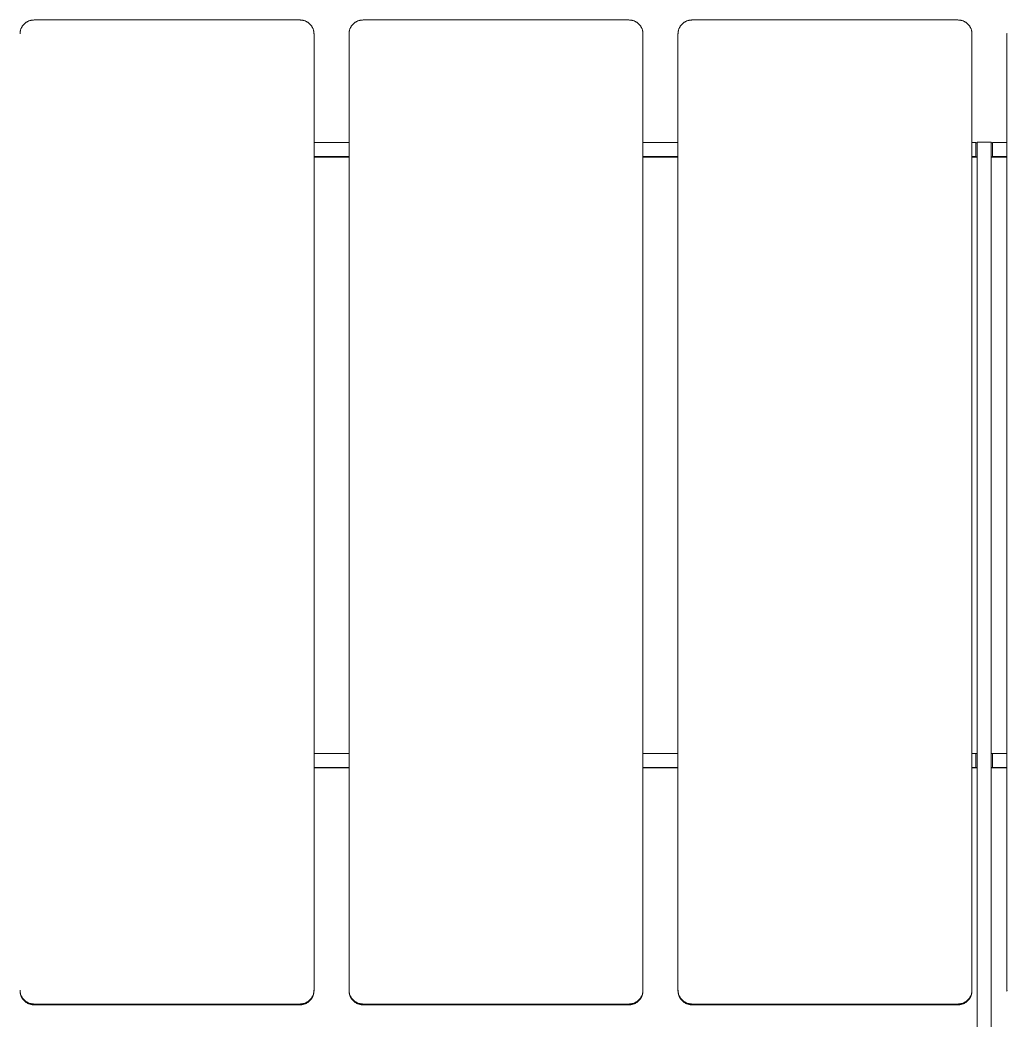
# Model space of a CAD drawing. Header units: inches. Extents: x -6 to 165, y -5 to 126.
# Drawn here: x 17.04 to 28.15, y 115.14 to 126.4 of the extents above; entities that cross this region are included whole.
import ezdxf

# ---------------------------------------------------------------- set-up
doc = ezdxf.new("R2010")
doc.units = ezdxf.units.IN
doc.layers.add('ZANO_R', color=7, linetype='Continuous', lineweight=0)

msp = doc.modelspace()

# ---------------------------------------------------------------- linework, layer by layer
at = {"layer": 'ZANO_R'}
for p, q in [((17.05072, 126.29382), (17.0526, 126.29886)), ((17.0526, 126.29886), (17.05466, 126.30382)), ((17.05466, 126.30382), (17.05689, 126.30872)), ((17.05689, 126.30872), (17.05928, 126.31354)), ((17.05928, 126.31354), (17.06184, 126.31827)), ((17.06184, 126.31827), (17.06455, 126.32292)), ((17.06455, 126.32292), (17.06743, 126.32746)), ((17.06743, 126.32746), (17.07045, 126.33191)), ((17.07045, 126.33191), (17.07363, 126.33625)), ((17.07363, 126.33625), (17.07695, 126.34048)), ((17.07695, 126.34048), (17.08042, 126.34459)), ((17.08042, 126.34459), (17.08402, 126.34859)), ((17.08402, 126.34859), (17.08776, 126.35246)), ((17.08776, 126.35246), (17.09163, 126.35619)), ((17.09163, 126.35619), (17.09562, 126.3598)), ((17.09562, 126.3598), (17.09974, 126.36326)), ((17.09974, 126.36326), (17.10397, 126.36659)), ((17.10397, 126.36659), (17.10831, 126.36976)), ((17.10831, 126.36976), (17.11275, 126.37279)), ((17.11275, 126.37279), (17.1173, 126.37566)), ((17.1173, 126.37566), (17.12194, 126.37838)), ((17.12194, 126.37838), (17.12668, 126.38093)), ((17.12668, 126.38093), (17.1315, 126.38333)), ((17.1315, 126.38333), (17.13639, 126.38555)), ((17.13639, 126.38555), (17.14136, 126.38761)), ((17.14136, 126.38761), (17.1464, 126.3895)), ((17.1464, 126.3895), (17.1515, 126.39122)), ((17.1515, 126.39122), (17.15665, 126.39275)), ((17.15665, 126.39275), (17.16186, 126.39412)), ((17.16186, 126.39412), (17.1671, 126.3953)), ((17.1671, 126.3953), (17.17239, 126.39631)), ((17.17239, 126.39631), (17.1777, 126.39713)), ((17.1777, 126.39713), (17.18304, 126.39777)), ((17.18304, 126.39777), (17.1884, 126.39823)), ((17.1884, 126.39823), (17.19378, 126.3985)), ((17.19378, 126.3985), (17.19915, 126.3986)), ((17.19915, 126.3986), (20.19228, 126.3986)), ((20.19228, 126.3986), (20.19766, 126.3985)), ((20.19766, 126.3985), (20.20303, 126.39823)), ((20.20303, 126.39823), (20.20839, 126.39777)), ((20.20839, 126.39777), (20.21373, 126.39713)), ((20.21373, 126.39713), (20.21905, 126.39631)), ((20.21905, 126.39631), (20.22433, 126.3953)), ((20.22433, 126.3953), (20.22958, 126.39412)), ((20.22958, 126.39412), (20.23478, 126.39275)), ((20.23478, 126.39275), (20.23994, 126.39122)), ((20.23994, 126.39122), (20.24504, 126.3895)), ((20.24504, 126.3895), (20.25007, 126.38761)), ((20.25007, 126.38761), (20.25504, 126.38555)), ((20.25504, 126.38555), (20.25994, 126.38333)), ((20.25994, 126.38333), (20.26476, 126.38093)), ((20.26476, 126.38093), (20.26949, 126.37838)), ((20.26949, 126.37838), (20.27413, 126.37566)), ((20.27413, 126.37566), (20.27868, 126.37279)), ((20.27868, 126.37279), (20.28313, 126.36976)), ((20.28313, 126.36976), (20.28747, 126.36659)), ((20.28747, 126.36659), (20.2917, 126.36326)), ((20.2917, 126.36326), (20.29581, 126.3598)), ((20.29581, 126.3598), (20.29981, 126.35619)), ((20.29981, 126.35619), (20.30367, 126.35246)), ((20.30367, 126.35246), (20.30741, 126.34859)), ((20.30741, 126.34859), (20.31102, 126.34459)), ((20.31102, 126.34459), (20.31448, 126.34048)), ((20.31448, 126.34048), (20.31781, 126.33625)), ((20.31781, 126.33625), (20.32098, 126.33191)), ((20.32098, 126.33191), (20.32401, 126.32746)), ((20.32401, 126.32746), (20.32688, 126.32292)), ((20.32688, 126.32292), (20.3296, 126.31827)), ((20.3296, 126.31827), (20.33215, 126.31354)), ((20.33215, 126.31354), (20.33455, 126.30872)), ((20.33455, 126.30872), (20.33677, 126.30382)), ((20.33677, 126.30382), (20.33883, 126.29886)), ((20.33883, 126.29886), (20.34072, 126.29382)), ((20.75274, 126.29382), (20.75463, 126.29886)), ((20.75463, 126.29886), (20.75669, 126.30382)), ((20.75669, 126.30382), (20.75892, 126.30872)), ((20.75892, 126.30872), (20.76131, 126.31354)), ((20.76131, 126.31354), (20.76387, 126.31827)), ((20.76387, 126.31827), (20.76658, 126.32292)), ((20.76658, 126.32292), (20.76945, 126.32746)), ((20.76945, 126.32746), (20.77248, 126.33191)), ((20.77248, 126.33191), (20.77566, 126.33625)), ((20.77566, 126.33625), (20.77898, 126.34048)), ((20.77898, 126.34048), (20.78245, 126.34459)), ((20.78245, 126.34459), (20.78605, 126.34859)), ((20.78605, 126.34859), (20.78979, 126.35246)), ((20.78979, 126.35246), (20.79366, 126.35619)), ((20.79366, 126.35619), (20.79765, 126.3598)), ((20.79765, 126.3598), (20.80176, 126.36326)), ((20.80176, 126.36326), (20.80599, 126.36659)), ((20.80599, 126.36659), (20.81033, 126.36976)), ((20.81033, 126.36976), (20.81478, 126.37279)), ((20.81478, 126.37279), (20.81933, 126.37566)), ((20.81933, 126.37566), (20.82397, 126.37838)), ((20.82397, 126.37838), (20.82871, 126.38093)), ((20.82871, 126.38093), (20.83352, 126.38333)), ((20.83352, 126.38333), (20.83842, 126.38555)), ((20.83842, 126.38555), (20.84339, 126.38761)), ((20.84339, 126.38761), (20.84843, 126.3895)), ((20.84843, 126.3895), (20.85352, 126.39122)), ((20.85352, 126.39122), (20.85868, 126.39275)), ((20.85868, 126.39275), (20.86388, 126.39412)), ((20.86388, 126.39412), (20.86913, 126.3953)), ((20.86913, 126.3953), (20.87441, 126.39631)), ((20.87441, 126.39631), (20.87973, 126.39713)), ((20.87973, 126.39713), (20.88507, 126.39777)), ((20.88507, 126.39777), (20.89043, 126.39823)), ((20.89043, 126.39823), (20.8958, 126.3985)), ((20.8958, 126.3985), (20.90118, 126.3986)), ((20.90118, 126.3986), (23.89431, 126.3986)), ((23.89431, 126.3986), (23.89969, 126.3985)), ((23.89969, 126.3985), (23.90506, 126.39823)), ((23.90506, 126.39823), (23.91042, 126.39777)), ((23.91042, 126.39777), (23.91576, 126.39713)), ((23.91576, 126.39713), (23.92108, 126.39631)), ((23.92108, 126.39631), (23.92636, 126.3953)), ((23.92636, 126.3953), (23.93161, 126.39412)), ((23.93161, 126.39412), (23.93681, 126.39275)), ((23.93681, 126.39275), (23.94197, 126.39122)), ((23.94197, 126.39122), (23.94706, 126.3895)), ((23.94706, 126.3895), (23.9521, 126.38761)), ((23.9521, 126.38761), (23.95707, 126.38555)), ((23.95707, 126.38555), (23.96197, 126.38333)), ((23.96197, 126.38333), (23.96678, 126.38093)), ((23.96678, 126.38093), (23.97152, 126.37838)), ((23.97152, 126.37838), (23.97616, 126.37566)), ((23.97616, 126.37566), (23.98071, 126.37279)), ((23.98071, 126.37279), (23.98516, 126.36976)), ((23.98516, 126.36976), (23.9895, 126.36659)), ((23.9895, 126.36659), (23.99373, 126.36326)), ((23.99373, 126.36326), (23.99784, 126.3598)), ((23.99784, 126.3598), (24.00183, 126.35619)), ((24.00183, 126.35619), (24.0057, 126.35246)), ((24.0057, 126.35246), (24.00944, 126.34859)), ((24.00944, 126.34859), (24.01304, 126.34459)), ((24.01304, 126.34459), (24.01651, 126.34048)), ((24.01651, 126.34048), (24.01983, 126.33625)), ((24.01983, 126.33625), (24.02301, 126.33191)), ((24.02301, 126.33191), (24.02604, 126.32746)), ((24.02604, 126.32746), (24.02891, 126.32292)), ((24.02891, 126.32292), (24.03162, 126.31827)), ((24.03162, 126.31827), (24.03418, 126.31354)), ((24.03418, 126.31354), (24.03657, 126.30872)), ((24.03657, 126.30872), (24.0388, 126.30382)), ((24.0388, 126.30382), (24.04086, 126.29886)), ((24.04086, 126.29886), (24.04275, 126.29382)), ((24.45477, 126.29382), (24.45666, 126.29886)), ((24.45666, 126.29886), (24.45872, 126.30382)), ((24.45872, 126.30382), (24.46094, 126.30872)), ((24.46094, 126.30872), (24.46334, 126.31354)), ((24.46334, 126.31354), (24.46589, 126.31827)), ((24.46589, 126.31827), (24.46861, 126.32292)), ((24.46861, 126.32292), (24.47148, 126.32746)), ((24.47148, 126.32746), (24.47451, 126.33191)), ((24.47451, 126.33191), (24.47768, 126.33625)), ((24.47768, 126.33625), (24.48101, 126.34048)), ((24.48101, 126.34048), (24.48447, 126.34459)), ((24.48447, 126.34459), (24.48808, 126.34859)), ((24.48808, 126.34859), (24.49182, 126.35246)), ((24.49182, 126.35246), (24.49568, 126.35619)), ((24.49568, 126.35619), (24.49968, 126.3598)), ((24.49968, 126.3598), (24.50379, 126.36326)), ((24.50379, 126.36326), (24.50802, 126.36659)), ((24.50802, 126.36659), (24.51236, 126.36976)), ((24.51236, 126.36976), (24.51681, 126.37279)), ((24.51681, 126.37279), (24.52136, 126.37566)), ((24.52136, 126.37566), (24.526, 126.37838)), ((24.526, 126.37838), (24.53073, 126.38093)), ((24.53073, 126.38093), (24.53555, 126.38333)), ((24.53555, 126.38333), (24.54045, 126.38555)), ((24.54045, 126.38555), (24.54542, 126.38761)), ((24.54542, 126.38761), (24.55045, 126.3895)), ((24.55045, 126.3895), (24.55555, 126.39122)), ((24.55555, 126.39122), (24.56071, 126.39275)), ((24.56071, 126.39275), (24.56591, 126.39412)), ((24.56591, 126.39412), (24.57116, 126.3953)), ((24.57116, 126.3953), (24.57644, 126.39631)), ((24.57644, 126.39631), (24.58176, 126.39713)), ((24.58176, 126.39713), (24.5871, 126.39777)), ((24.5871, 126.39777), (24.59246, 126.39823)), ((24.59246, 126.39823), (24.59783, 126.3985)), ((24.59783, 126.3985), (24.60321, 126.3986)), ((24.60321, 126.3986), (27.59634, 126.3986)), ((27.59634, 126.3986), (27.60171, 126.3985)), ((27.60171, 126.3985), (27.60709, 126.39823)), ((27.60709, 126.39823), (27.61245, 126.39777)), ((27.61245, 126.39777), (27.61779, 126.39713)), ((27.61779, 126.39713), (27.6231, 126.39631)), ((27.6231, 126.39631), (27.62839, 126.3953)), ((27.62839, 126.3953), (27.63363, 126.39412)), ((27.63363, 126.39412), (27.63884, 126.39275)), ((27.63884, 126.39275), (27.64399, 126.39122)), ((27.64399, 126.39122), (27.64909, 126.3895)), ((27.64909, 126.3895), (27.65413, 126.38761)), ((27.65413, 126.38761), (27.6591, 126.38555)), ((27.6591, 126.38555), (27.66399, 126.38333)), ((27.66399, 126.38333), (27.66881, 126.38093)), ((27.66881, 126.38093), (27.67355, 126.37838)), ((27.67355, 126.37838), (27.67819, 126.37566)), ((27.67819, 126.37566), (27.68274, 126.37279)), ((27.68274, 126.37279), (27.68718, 126.36976)), ((27.68718, 126.36976), (27.69152, 126.36659)), ((27.69152, 126.36659), (27.69575, 126.36326)), ((27.69575, 126.36326), (27.69987, 126.3598)), ((27.69987, 126.3598), (27.70386, 126.35619)), ((27.70386, 126.35619), (27.70773, 126.35246)), ((27.70773, 126.35246), (27.71147, 126.34859)), ((27.71147, 126.34859), (27.71507, 126.34459)), ((27.71507, 126.34459), (27.71854, 126.34048)), ((27.71854, 126.34048), (27.72186, 126.33625)), ((27.72186, 126.33625), (27.72504, 126.33191)), ((27.72504, 126.33191), (27.72806, 126.32746)), ((27.72806, 126.32746), (27.73094, 126.32292)), ((27.73094, 126.32292), (27.73365, 126.31827)), ((27.73365, 126.31827), (27.73621, 126.31354)), ((27.73621, 126.31354), (27.7386, 126.30872)), ((27.7386, 126.30872), (27.74083, 126.30382)), ((27.74083, 126.30382), (27.74289, 126.29886)), ((27.74289, 126.29886), (27.74477, 126.29382)), ((17.04162, 126.24106), (17.04171, 126.24644)), ((17.04171, 126.24644), (17.04199, 126.25181)), ((17.04199, 126.25181), (17.04245, 126.25717)), ((17.04245, 126.25717), (17.04309, 126.26251)), ((17.04309, 126.26251), (17.04391, 126.26783)), ((17.04391, 126.26783), (17.04492, 126.27311)), ((17.04492, 126.27311), (17.0461, 126.27836)), ((17.0461, 126.27836), (17.04746, 126.28357)), ((17.04746, 126.28357), (17.049, 126.28872)), ((17.049, 126.28872), (17.05072, 126.29382)), ((20.34072, 126.29382), (20.34243, 126.28872)), ((20.34243, 126.28872), (20.34397, 126.28357)), ((20.34397, 126.28357), (20.34534, 126.27836)), ((20.34534, 126.27836), (20.34652, 126.27311)), ((20.34652, 126.27311), (20.34752, 126.26783)), ((20.34752, 126.26783), (20.34835, 126.26251)), ((20.34835, 126.26251), (20.34899, 126.25717)), ((20.34899, 126.25717), (20.34945, 126.25181)), ((20.34945, 126.25181), (20.34972, 126.24644)), ((20.34972, 126.24644), (20.34982, 126.24106)), ((20.34982, 115.47964), (20.34982, 126.24106)), ((20.74365, 126.24106), (20.74374, 126.24644)), ((20.74365, 126.24106), (20.74365, 115.47964)), ((20.74374, 126.24644), (20.74401, 126.25181)), ((20.74401, 126.25181), (20.74447, 126.25717)), ((20.74447, 126.25717), (20.74511, 126.26251)), ((20.74511, 126.26251), (20.74594, 126.26783)), ((20.74594, 126.26783), (20.74694, 126.27311)), ((20.74694, 126.27311), (20.74813, 126.27836)), ((20.74813, 126.27836), (20.74949, 126.28357)), ((20.74949, 126.28357), (20.75103, 126.28872)), ((20.75103, 126.28872), (20.75274, 126.29382)), ((24.04275, 126.29382), (24.04446, 126.28872)), ((24.04446, 126.28872), (24.046, 126.28357)), ((24.046, 126.28357), (24.04736, 126.27836)), ((24.04736, 126.27836), (24.04855, 126.27311)), ((24.04855, 126.27311), (24.04955, 126.26783)), ((24.04955, 126.26783), (24.05038, 126.26251)), ((24.05038, 126.26251), (24.05102, 126.25717)), ((24.05102, 126.25717), (24.05148, 126.25181)), ((24.05148, 126.25181), (24.05175, 126.24644)), ((24.05175, 126.24644), (24.05184, 126.24106)), ((24.05184, 115.47964), (24.05184, 126.24106)), ((24.44568, 126.24106), (24.44577, 126.24644)), ((24.44568, 126.24106), (24.44568, 115.47964)), ((24.44577, 126.24644), (24.44604, 126.25181)), ((24.44604, 126.25181), (24.4465, 126.25717)), ((24.4465, 126.25717), (24.44714, 126.26251)), ((24.44714, 126.26251), (24.44797, 126.26783)), ((24.44797, 126.26783), (24.44897, 126.27311)), ((24.44897, 126.27311), (24.45015, 126.27836)), ((24.45015, 126.27836), (24.45152, 126.28357)), ((24.45152, 126.28357), (24.45306, 126.28872)), ((24.45306, 126.28872), (24.45477, 126.29382)), ((27.74477, 126.29382), (27.74649, 126.28872)), ((27.74649, 126.28872), (27.74803, 126.28357)), ((27.74803, 126.28357), (27.74939, 126.27836)), ((27.74939, 126.27836), (27.75057, 126.27311)), ((27.75057, 126.27311), (27.75158, 126.26783)), ((27.75158, 126.26783), (27.7524, 126.26251)), ((27.7524, 126.26251), (27.75304, 126.25717)), ((27.75304, 126.25717), (27.7535, 126.25181)), ((27.7535, 126.25181), (27.75378, 126.24644)), ((27.75378, 126.24644), (27.75387, 126.24106)), ((27.75387, 115.47964), (27.75387, 126.24106)), ((28.1477, 126.24106), (28.14779, 126.24644)), ((28.1477, 126.24106), (28.1477, 115.47964)), ((20.34982, 125.01791), (20.74365, 125.01791)), ((24.05184, 125.01791), (24.44568, 125.01791)), ((27.75387, 125.01791), (27.79719, 125.01791)), ((27.79719, 125.01791), (27.79719, 124.86038)), ((27.79719, 125.01574), (27.81294, 125.01574)), ((27.81294, 125.02275), (27.97048, 125.02275)), ((27.81294, 112.22999), (27.81294, 125.02275)), ((27.97048, 112.22999), (27.97048, 125.02275)), ((27.97048, 125.01574), (27.98623, 125.01574)), ((27.98623, 124.86038), (27.98623, 125.01791)), ((27.98623, 125.01791), (28.1477, 125.01791)), ((20.74365, 124.86038), (20.34982, 124.86038)), ((20.34982, 124.85625), (20.74365, 124.85625)), ((24.44568, 124.86038), (24.05184, 124.86038)), ((24.05184, 124.85625), (24.44568, 124.85625)), ((27.79719, 124.86038), (27.75387, 124.86038)), ((27.75387, 124.85625), (27.81294, 124.85625)), ((27.79719, 124.86038), (27.79719, 124.85821)), ((27.79719, 124.85821), (27.81294, 124.85821)), ((27.97048, 124.85821), (27.98623, 124.85821)), ((27.97048, 124.85625), (28.1477, 124.85625)), ((28.1477, 124.86038), (27.98623, 124.86038)), ((27.98623, 124.85821), (27.98623, 124.86038)), ((20.34982, 118.14276), (20.74365, 118.14276)), ((24.05184, 118.14276), (24.44568, 118.14276)), ((27.75387, 118.14276), (27.79719, 118.14276)), ((27.79719, 118.14276), (27.79719, 117.98523)), ((27.79719, 118.14059), (27.81294, 118.14059)), ((27.97048, 118.14059), (27.98623, 118.14059)), ((27.98623, 117.98523), (27.98623, 118.14276)), ((27.98623, 118.14276), (28.1477, 118.14276)), ((20.74365, 117.98523), (20.34982, 117.98523)), ((20.34982, 117.9811), (20.74365, 117.9811)), ((24.44568, 117.98523), (24.05184, 117.98523)), ((24.05184, 117.9811), (24.44568, 117.9811)), ((27.79719, 117.98523), (27.75387, 117.98523)), ((27.75387, 117.9811), (27.81294, 117.9811)), ((27.79719, 117.98523), (27.79719, 117.98306)), ((27.79719, 117.98306), (27.81294, 117.98306)), ((27.97048, 117.98306), (27.98623, 117.98306)), ((27.97048, 117.9811), (28.1477, 117.9811)), ((28.1477, 117.98523), (27.98623, 117.98523)), ((27.98623, 117.98306), (27.98623, 117.98523)), ((17.04162, 115.47964), (17.04171, 115.47426)), ((17.04171, 115.46602), (17.04162, 115.4714)), ((17.04171, 115.47426), (17.04199, 115.46889)), ((17.04199, 115.46065), (17.04171, 115.46602)), ((17.04199, 115.46889), (17.04245, 115.46353)), ((17.04245, 115.45529), (17.04199, 115.46065)), ((17.04245, 115.46353), (17.04309, 115.45819)), ((17.04309, 115.44995), (17.04245, 115.45529)), ((17.04309, 115.45819), (17.04391, 115.45287)), ((17.04391, 115.44463), (17.04309, 115.44995)), ((17.04391, 115.45287), (17.04492, 115.44759)), ((17.04492, 115.43935), (17.04391, 115.44463)), ((17.04492, 115.44759), (17.0461, 115.44234)), ((17.0461, 115.4341), (17.04492, 115.43935)), ((17.0461, 115.44234), (17.04746, 115.43713)), ((17.04746, 115.4289), (17.0461, 115.4341)), ((17.04746, 115.43713), (17.049, 115.43198)), ((17.049, 115.42374), (17.04746, 115.4289)), ((17.049, 115.43198), (17.05072, 115.42688)), ((17.05072, 115.41864), (17.049, 115.42374)), ((17.05072, 115.42688), (17.0526, 115.42185)), ((17.0526, 115.41361), (17.05072, 115.41864)), ((17.0526, 115.42185), (17.05466, 115.41688)), ((17.05466, 115.40864), (17.0526, 115.41361)), ((17.05466, 115.41688), (17.05689, 115.41198)), ((17.05689, 115.40374), (17.05466, 115.40864)), ((17.05689, 115.41198), (17.05928, 115.40716)), ((17.05928, 115.39892), (17.05689, 115.40374)), ((17.05928, 115.40716), (17.06184, 115.40243)), ((17.06184, 115.39419), (17.05928, 115.39892)), ((17.06184, 115.40243), (17.06455, 115.39779)), ((17.06455, 115.38955), (17.06184, 115.39419)), ((17.06455, 115.39779), (17.06743, 115.39324)), ((17.06743, 115.385), (17.06455, 115.38955)), ((17.06743, 115.39324), (17.07045, 115.38879)), ((17.07045, 115.38055), (17.06743, 115.385)), ((17.07045, 115.38879), (17.07363, 115.38445)), ((17.07363, 115.37621), (17.07045, 115.38055)), ((17.07363, 115.38445), (17.07695, 115.38022)), ((17.07695, 115.38022), (17.08042, 115.37611)), ((20.31448, 115.38022), (20.31102, 115.37611)), ((20.3178, 115.38445), (20.31448, 115.38022)), ((20.32098, 115.38879), (20.3178, 115.38445)), ((20.32098, 115.38055), (20.3178, 115.37621)), ((20.32401, 115.39324), (20.32098, 115.38879)), ((20.32401, 115.385), (20.32098, 115.38055)), ((20.32688, 115.39779), (20.32401, 115.39324)), ((20.32688, 115.38955), (20.32401, 115.385)), ((20.3296, 115.40243), (20.32688, 115.39779)), ((20.3296, 115.39419), (20.32688, 115.38955)), ((20.33215, 115.40716), (20.3296, 115.40243)), ((20.33215, 115.39892), (20.3296, 115.39419)), ((20.33455, 115.41198), (20.33215, 115.40716)), ((20.33455, 115.40374), (20.33215, 115.39892)), ((20.33677, 115.41688), (20.33455, 115.41198)), ((20.33677, 115.40864), (20.33455, 115.40374)), ((20.33883, 115.42185), (20.33677, 115.41688)), ((20.33883, 115.41361), (20.33677, 115.40864)), ((20.34072, 115.42688), (20.33883, 115.42185)), ((20.34072, 115.41864), (20.33883, 115.41361)), ((20.34243, 115.43198), (20.34072, 115.42688)), ((20.34243, 115.42374), (20.34072, 115.41864)), ((20.34397, 115.43713), (20.34243, 115.43198)), ((20.34397, 115.4289), (20.34243, 115.42374)), ((20.34534, 115.44234), (20.34397, 115.43713)), ((20.34534, 115.4341), (20.34397, 115.4289)), ((20.34652, 115.44759), (20.34534, 115.44234)), ((20.34652, 115.43935), (20.34534, 115.4341)), ((20.34752, 115.45287), (20.34652, 115.44759)), ((20.34752, 115.44463), (20.34652, 115.43935)), ((20.34835, 115.45819), (20.34752, 115.45287)), ((20.34835, 115.44995), (20.34752, 115.44463)), ((20.34899, 115.46353), (20.34835, 115.45819)), ((20.34899, 115.45529), (20.34835, 115.44995)), ((20.34945, 115.46889), (20.34899, 115.46353)), ((20.34945, 115.46065), (20.34899, 115.45529)), ((20.34972, 115.47426), (20.34945, 115.46889)), ((20.34972, 115.46602), (20.34945, 115.46065)), ((20.34982, 115.47964), (20.34972, 115.47426)), ((20.34982, 115.4714), (20.34972, 115.46602)), ((20.34982, 115.4714), (20.34982, 115.47964)), ((20.74365, 115.47964), (20.74374, 115.47426)), ((20.74365, 115.47964), (20.74365, 115.4714)), ((20.74374, 115.46602), (20.74365, 115.4714)), ((20.74374, 115.47426), (20.74402, 115.46889)), ((20.74402, 115.46065), (20.74374, 115.46602)), ((20.74402, 115.46889), (20.74447, 115.46353)), ((20.74447, 115.45529), (20.74402, 115.46065)), ((20.74447, 115.46353), (20.74512, 115.45819)), ((20.74512, 115.44995), (20.74447, 115.45529)), ((20.74512, 115.45819), (20.74594, 115.45287)), ((20.74594, 115.44463), (20.74512, 115.44995)), ((20.74594, 115.45287), (20.74694, 115.44759)), ((20.74694, 115.43935), (20.74594, 115.44463)), ((20.74694, 115.44759), (20.74813, 115.44234)), ((20.74813, 115.4341), (20.74694, 115.43935)), ((20.74813, 115.44234), (20.74949, 115.43713)), ((20.74949, 115.4289), (20.74813, 115.4341)), ((20.74949, 115.43713), (20.75103, 115.43198)), ((20.75103, 115.42374), (20.74949, 115.4289)), ((20.75103, 115.43198), (20.75274, 115.42688)), ((20.75274, 115.41864), (20.75103, 115.42374)), ((20.75274, 115.42688), (20.75463, 115.42185)), ((20.75463, 115.41361), (20.75274, 115.41864)), ((20.75463, 115.42185), (20.75669, 115.41688)), ((20.75669, 115.40864), (20.75463, 115.41361)), ((20.75669, 115.41688), (20.75892, 115.41198)), ((20.75892, 115.40374), (20.75669, 115.40864)), ((20.75892, 115.41198), (20.76131, 115.40716)), ((20.76131, 115.39892), (20.75892, 115.40374)), ((20.76131, 115.40716), (20.76387, 115.40243)), ((20.76387, 115.39419), (20.76131, 115.39892)), ((20.76387, 115.40243), (20.76658, 115.39779)), ((20.76658, 115.38955), (20.76387, 115.39419)), ((20.76658, 115.39779), (20.76946, 115.39324)), ((20.76946, 115.385), (20.76658, 115.38955)), ((20.76946, 115.39324), (20.77248, 115.38879)), ((20.77248, 115.38055), (20.76946, 115.385)), ((20.77248, 115.38879), (20.77566, 115.38445)), ((20.77566, 115.37621), (20.77248, 115.38055)), ((20.77566, 115.38445), (20.77898, 115.38022)), ((20.77898, 115.38022), (20.78245, 115.37611)), ((24.01651, 115.38022), (24.01304, 115.37611)), ((24.01983, 115.38445), (24.01651, 115.38022)), ((24.02301, 115.38879), (24.01983, 115.38445)), ((24.02301, 115.38055), (24.01983, 115.37621)), ((24.02603, 115.39324), (24.02301, 115.38879)), ((24.02603, 115.385), (24.02301, 115.38055)), ((24.02891, 115.39779), (24.02603, 115.39324)), ((24.02891, 115.38955), (24.02603, 115.385)), ((24.03162, 115.40243), (24.02891, 115.39779)), ((24.03162, 115.39419), (24.02891, 115.38955)), ((24.03418, 115.40716), (24.03162, 115.40243)), ((24.03418, 115.39892), (24.03162, 115.39419)), ((24.03657, 115.41198), (24.03418, 115.40716)), ((24.03657, 115.40374), (24.03418, 115.39892)), ((24.0388, 115.41688), (24.03657, 115.41198)), ((24.0388, 115.40864), (24.03657, 115.40374)), ((24.04086, 115.42185), (24.0388, 115.41688)), ((24.04086, 115.41361), (24.0388, 115.40864)), ((24.04275, 115.42688), (24.04086, 115.42185)), ((24.04275, 115.41864), (24.04086, 115.41361)), ((24.04446, 115.43198), (24.04275, 115.42688)), ((24.04446, 115.42374), (24.04275, 115.41864)), ((24.046, 115.43713), (24.04446, 115.43198)), ((24.046, 115.4289), (24.04446, 115.42374)), ((24.04736, 115.44234), (24.046, 115.43713)), ((24.04736, 115.4341), (24.046, 115.4289)), ((24.04855, 115.44759), (24.04736, 115.44234)), ((24.04855, 115.43935), (24.04736, 115.4341)), ((24.04955, 115.45287), (24.04855, 115.44759)), ((24.04955, 115.44463), (24.04855, 115.43935)), ((24.05037, 115.45819), (24.04955, 115.45287)), ((24.05037, 115.44995), (24.04955, 115.44463)), ((24.05102, 115.46353), (24.05037, 115.45819)), ((24.05102, 115.45529), (24.05037, 115.44995)), ((24.05147, 115.46889), (24.05102, 115.46353)), ((24.05147, 115.46065), (24.05102, 115.45529)), ((24.05175, 115.47426), (24.05147, 115.46889)), ((24.05175, 115.46602), (24.05147, 115.46065)), ((24.05184, 115.47964), (24.05175, 115.47426)), ((24.05184, 115.4714), (24.05175, 115.46602)), ((24.05184, 115.4714), (24.05184, 115.47964)), ((24.44568, 115.47964), (24.44577, 115.47426)), ((24.44568, 115.47964), (24.44568, 115.4714)), ((24.44577, 115.46602), (24.44568, 115.4714)), ((24.44577, 115.47426), (24.44604, 115.46889)), ((24.44604, 115.46065), (24.44577, 115.46602)), ((24.44604, 115.46889), (24.4465, 115.46353)), ((24.4465, 115.45529), (24.44604, 115.46065)), ((24.4465, 115.46353), (24.44714, 115.45819)), ((24.44714, 115.44995), (24.4465, 115.45529)), ((24.44714, 115.45819), (24.44797, 115.45287)), ((24.44797, 115.44463), (24.44714, 115.44995)), ((24.44797, 115.45287), (24.44897, 115.44759)), ((24.44897, 115.43935), (24.44797, 115.44463)), ((24.44897, 115.44759), (24.45015, 115.44234)), ((24.45015, 115.4341), (24.44897, 115.43935)), ((24.45015, 115.44234), (24.45152, 115.43713)), ((24.45152, 115.4289), (24.45015, 115.4341)), ((24.45152, 115.43713), (24.45306, 115.43198)), ((24.45306, 115.42374), (24.45152, 115.4289)), ((24.45306, 115.43198), (24.45477, 115.42688)), ((24.45477, 115.41864), (24.45306, 115.42374)), ((24.45477, 115.42688), (24.45666, 115.42185)), ((24.45666, 115.41361), (24.45477, 115.41864)), ((24.45666, 115.42185), (24.45872, 115.41688)), ((24.45872, 115.40864), (24.45666, 115.41361)), ((24.45872, 115.41688), (24.46094, 115.41198)), ((24.46094, 115.40374), (24.45872, 115.40864)), ((24.46094, 115.41198), (24.46334, 115.40716)), ((24.46334, 115.39892), (24.46094, 115.40374)), ((24.46334, 115.40716), (24.46589, 115.40243)), ((24.46589, 115.39419), (24.46334, 115.39892)), ((24.46589, 115.40243), (24.46861, 115.39779)), ((24.46861, 115.38955), (24.46589, 115.39419)), ((24.46861, 115.39779), (24.47148, 115.39324)), ((24.47148, 115.385), (24.46861, 115.38955)), ((24.47148, 115.39324), (24.47451, 115.38879)), ((24.47451, 115.38055), (24.47148, 115.385)), ((24.47451, 115.38879), (24.47769, 115.38445)), ((24.47769, 115.37621), (24.47451, 115.38055)), ((24.47769, 115.38445), (24.48101, 115.38022)), ((24.48101, 115.38022), (24.48447, 115.37611)), ((27.71854, 115.38022), (27.71507, 115.37611)), ((27.72186, 115.38445), (27.71854, 115.38022)), ((27.72504, 115.38879), (27.72186, 115.38445)), ((27.72504, 115.38055), (27.72186, 115.37621)), ((27.72806, 115.39324), (27.72504, 115.38879)), ((27.72806, 115.385), (27.72504, 115.38055)), ((27.73094, 115.39779), (27.72806, 115.39324)), ((27.73094, 115.38955), (27.72806, 115.385)), ((27.73365, 115.40243), (27.73094, 115.39779)), ((27.73365, 115.39419), (27.73094, 115.38955)), ((27.73621, 115.40716), (27.73365, 115.40243)), ((27.73621, 115.39892), (27.73365, 115.39419)), ((27.7386, 115.41198), (27.73621, 115.40716)), ((27.7386, 115.40374), (27.73621, 115.39892)), ((27.74083, 115.41688), (27.7386, 115.41198)), ((27.74083, 115.40864), (27.7386, 115.40374)), ((27.74289, 115.42185), (27.74083, 115.41688)), ((27.74289, 115.41361), (27.74083, 115.40864)), ((27.74477, 115.42688), (27.74289, 115.42185)), ((27.74477, 115.41864), (27.74289, 115.41361)), ((27.74649, 115.43198), (27.74477, 115.42688)), ((27.74649, 115.42374), (27.74477, 115.41864)), ((27.74803, 115.43713), (27.74649, 115.43198)), ((27.74803, 115.4289), (27.74649, 115.42374)), ((27.74939, 115.44234), (27.74803, 115.43713)), ((27.74939, 115.4341), (27.74803, 115.4289)), ((27.75057, 115.44759), (27.74939, 115.44234)), ((27.75057, 115.43935), (27.74939, 115.4341)), ((27.75158, 115.45287), (27.75057, 115.44759)), ((27.75158, 115.44463), (27.75057, 115.43935)), ((27.7524, 115.45819), (27.75158, 115.45287)), ((27.7524, 115.44995), (27.75158, 115.44463)), ((27.75304, 115.46353), (27.7524, 115.45819)), ((27.75304, 115.45529), (27.7524, 115.44995)), ((27.7535, 115.46889), (27.75304, 115.46353)), ((27.7535, 115.46065), (27.75304, 115.45529)), ((27.75378, 115.47426), (27.7535, 115.46889)), ((27.75378, 115.46602), (27.7535, 115.46065)), ((27.75387, 115.47964), (27.75378, 115.47426)), ((27.75387, 115.4714), (27.75378, 115.46602)), ((27.75387, 115.4714), (27.75387, 115.47964)), ((28.1477, 115.47964), (28.14779, 115.47426)), ((28.1477, 115.47964), (28.1477, 115.4714)), ((28.14779, 115.46602), (28.1477, 115.4714)), ((17.07695, 115.37198), (17.07363, 115.37621)), ((17.08042, 115.36787), (17.07695, 115.37198)), ((17.08042, 115.37611), (17.08402, 115.37211)), ((17.08402, 115.36388), (17.08042, 115.36787)), ((17.08402, 115.37211), (17.08776, 115.36825)), ((17.08776, 115.36001), (17.08402, 115.36388)), ((17.08776, 115.36825), (17.09163, 115.36451)), ((17.09163, 115.35627), (17.08776, 115.36001)), ((17.09163, 115.36451), (17.09562, 115.3609)), ((17.09562, 115.35267), (17.09163, 115.35627)), ((17.09562, 115.3609), (17.09974, 115.35744)), ((17.09974, 115.3492), (17.09562, 115.35267)), ((17.09974, 115.35744), (17.10397, 115.35412)), ((17.10397, 115.34588), (17.09974, 115.3492)), ((17.10397, 115.35412), (17.10831, 115.35094)), ((17.10831, 115.3427), (17.10397, 115.34588)), ((17.10831, 115.35094), (17.11275, 115.34791)), ((17.11275, 115.33967), (17.10831, 115.3427)), ((17.11275, 115.34791), (17.1173, 115.34504)), ((17.1173, 115.3368), (17.11275, 115.33967)), ((17.1173, 115.34504), (17.12195, 115.34232)), ((17.12195, 115.33409), (17.1173, 115.3368)), ((17.12195, 115.34232), (17.12668, 115.33977)), ((17.12668, 115.33153), (17.12195, 115.33409)), ((17.12668, 115.33977), (17.1315, 115.33737)), ((17.1315, 115.32914), (17.12668, 115.33153)), ((17.1315, 115.33737), (17.13639, 115.33515)), ((17.13639, 115.32691), (17.1315, 115.32914)), ((17.13639, 115.33515), (17.14136, 115.33309)), ((17.14136, 115.32485), (17.13639, 115.32691)), ((17.14136, 115.33309), (17.1464, 115.3312)), ((17.1464, 115.32296), (17.14136, 115.32485)), ((17.1464, 115.3312), (17.1515, 115.32949)), ((17.1515, 115.32125), (17.1464, 115.32296)), ((17.1515, 115.32949), (17.15665, 115.32795)), ((17.15665, 115.31971), (17.1515, 115.32125)), ((17.15665, 115.32795), (17.16186, 115.32659)), ((17.16186, 115.31835), (17.15665, 115.31971)), ((17.16186, 115.32659), (17.1671, 115.3254)), ((17.1671, 115.31716), (17.16186, 115.31835)), ((17.1671, 115.3254), (17.17239, 115.3244)), ((17.17239, 115.31616), (17.1671, 115.31716)), ((17.17239, 115.3244), (17.1777, 115.32357)), ((17.1777, 115.31534), (17.17239, 115.31616)), ((17.1777, 115.32357), (17.18304, 115.32293)), ((17.18304, 115.31469), (17.1777, 115.31534)), ((17.18304, 115.32293), (17.1884, 115.32247)), ((17.1884, 115.31424), (17.18304, 115.31469)), ((17.1884, 115.32247), (17.19378, 115.3222)), ((17.19378, 115.31396), (17.1884, 115.31424)), ((17.19378, 115.3222), (17.19915, 115.32211)), ((17.19915, 115.31387), (17.19378, 115.31396)), ((17.19915, 115.31387), (17.19915, 115.32211)), ((17.19915, 115.32211), (20.19228, 115.32211)), ((20.19228, 115.31387), (17.19915, 115.31387)), ((20.19766, 115.3222), (20.19228, 115.32211)), ((20.19228, 115.32211), (20.19228, 115.31387)), ((20.19766, 115.31396), (20.19228, 115.31387)), ((20.20303, 115.32247), (20.19766, 115.3222)), ((20.20303, 115.31424), (20.19766, 115.31396)), ((20.20839, 115.32293), (20.20303, 115.32247)), ((20.20839, 115.31469), (20.20303, 115.31424)), ((20.21373, 115.32357), (20.20839, 115.32293)), ((20.21373, 115.31534), (20.20839, 115.31469)), ((20.21905, 115.3244), (20.21373, 115.32357)), ((20.21905, 115.31616), (20.21373, 115.31534)), ((20.22433, 115.3254), (20.21905, 115.3244)), ((20.22433, 115.31716), (20.21905, 115.31616)), ((20.22958, 115.32659), (20.22433, 115.3254)), ((20.22958, 115.31835), (20.22433, 115.31716)), ((20.23478, 115.32795), (20.22958, 115.32659)), ((20.23478, 115.31971), (20.22958, 115.31835)), ((20.23994, 115.32949), (20.23478, 115.32795)), ((20.23994, 115.32125), (20.23478, 115.31971)), ((20.24504, 115.3312), (20.23994, 115.32949)), ((20.24504, 115.32296), (20.23994, 115.32125)), ((20.25007, 115.33309), (20.24504, 115.3312)), ((20.25007, 115.32485), (20.24504, 115.32296)), ((20.25504, 115.33515), (20.25007, 115.33309)), ((20.25504, 115.32691), (20.25007, 115.32485)), ((20.25994, 115.33737), (20.25504, 115.33515)), ((20.25994, 115.32914), (20.25504, 115.32691)), ((20.26476, 115.33977), (20.25994, 115.33737)), ((20.26476, 115.33153), (20.25994, 115.32914)), ((20.26949, 115.34232), (20.26476, 115.33977)), ((20.26949, 115.33409), (20.26476, 115.33153)), ((20.27413, 115.34504), (20.26949, 115.34232)), ((20.27413, 115.3368), (20.26949, 115.33409)), ((20.27868, 115.34791), (20.27413, 115.34504)), ((20.27868, 115.33967), (20.27413, 115.3368)), ((20.28313, 115.35094), (20.27868, 115.34791)), ((20.28313, 115.3427), (20.27868, 115.33967)), ((20.28747, 115.35412), (20.28313, 115.35094)), ((20.28747, 115.34588), (20.28313, 115.3427)), ((20.2917, 115.35744), (20.28747, 115.35412)), ((20.2917, 115.3492), (20.28747, 115.34588)), ((20.29581, 115.3609), (20.2917, 115.35744)), ((20.29581, 115.35267), (20.2917, 115.3492)), ((20.29981, 115.36451), (20.29581, 115.3609)), ((20.29981, 115.35627), (20.29581, 115.35267)), ((20.30367, 115.36825), (20.29981, 115.36451)), ((20.30367, 115.36001), (20.29981, 115.35627)), ((20.30741, 115.37211), (20.30367, 115.36825)), ((20.30741, 115.36388), (20.30367, 115.36001)), ((20.31102, 115.37611), (20.30741, 115.37211)), ((20.31102, 115.36787), (20.30741, 115.36388)), ((20.31448, 115.37198), (20.31102, 115.36787)), ((20.3178, 115.37621), (20.31448, 115.37198)), ((20.77898, 115.37198), (20.77566, 115.37621)), ((20.78245, 115.36787), (20.77898, 115.37198)), ((20.78245, 115.37611), (20.78605, 115.37211)), ((20.78605, 115.36388), (20.78245, 115.36787)), ((20.78605, 115.37211), (20.78979, 115.36825)), ((20.78979, 115.36001), (20.78605, 115.36388)), ((20.78979, 115.36825), (20.79366, 115.36451)), ((20.79366, 115.35627), (20.78979, 115.36001)), ((20.79366, 115.36451), (20.79765, 115.3609)), ((20.79765, 115.35267), (20.79366, 115.35627)), ((20.79765, 115.3609), (20.80176, 115.35744)), ((20.80176, 115.3492), (20.79765, 115.35267)), ((20.80176, 115.35744), (20.80599, 115.35412)), ((20.80599, 115.34588), (20.80176, 115.3492)), ((20.80599, 115.35412), (20.81034, 115.35094)), ((20.81034, 115.3427), (20.80599, 115.34588)), ((20.81034, 115.35094), (20.81478, 115.34791)), ((20.81478, 115.33967), (20.81034, 115.3427)), ((20.81478, 115.34791), (20.81933, 115.34504)), ((20.81933, 115.3368), (20.81478, 115.33967)), ((20.81933, 115.34504), (20.82397, 115.34232)), ((20.82397, 115.33409), (20.81933, 115.3368)), ((20.82397, 115.34232), (20.82871, 115.33977)), ((20.82871, 115.33153), (20.82397, 115.33409)), ((20.82871, 115.33977), (20.83352, 115.33737)), ((20.83352, 115.32914), (20.82871, 115.33153)), ((20.83352, 115.33737), (20.83842, 115.33515)), ((20.83842, 115.32691), (20.83352, 115.32914)), ((20.83842, 115.33515), (20.84339, 115.33309)), ((20.84339, 115.32485), (20.83842, 115.32691)), ((20.84339, 115.33309), (20.84843, 115.3312)), ((20.84843, 115.32296), (20.84339, 115.32485)), ((20.84843, 115.3312), (20.85353, 115.32949)), ((20.85353, 115.32125), (20.84843, 115.32296)), ((20.85353, 115.32949), (20.85868, 115.32795)), ((20.85868, 115.31971), (20.85353, 115.32125)), ((20.85868, 115.32795), (20.86388, 115.32659)), ((20.86388, 115.31835), (20.85868, 115.31971)), ((20.86388, 115.32659), (20.86913, 115.3254)), ((20.86913, 115.31716), (20.86388, 115.31835)), ((20.86913, 115.3254), (20.87441, 115.3244)), ((20.87441, 115.31616), (20.86913, 115.31716)), ((20.87441, 115.3244), (20.87973, 115.32357)), ((20.87973, 115.31534), (20.87441, 115.31616)), ((20.87973, 115.32357), (20.88507, 115.32293)), ((20.88507, 115.31469), (20.87973, 115.31534)), ((20.88507, 115.32293), (20.89043, 115.32247)), ((20.89043, 115.31424), (20.88507, 115.31469)), ((20.89043, 115.32247), (20.8958, 115.3222)), ((20.8958, 115.31396), (20.89043, 115.31424)), ((20.8958, 115.3222), (20.90118, 115.32211)), ((20.90118, 115.31387), (20.8958, 115.31396)), ((20.90118, 115.31387), (20.90118, 115.32211)), ((20.90118, 115.32211), (23.89431, 115.32211)), ((23.89431, 115.31387), (20.90118, 115.31387)), ((23.89969, 115.3222), (23.89431, 115.32211)), ((23.89431, 115.32211), (23.89431, 115.31387)), ((23.89969, 115.31396), (23.89431, 115.31387)), ((23.90506, 115.32247), (23.89969, 115.3222)), ((23.90506, 115.31424), (23.89969, 115.31396)), ((23.91042, 115.32293), (23.90506, 115.32247)), ((23.91042, 115.31469), (23.90506, 115.31424)), ((23.91576, 115.32357), (23.91042, 115.32293)), ((23.91576, 115.31534), (23.91042, 115.31469)), ((23.92108, 115.3244), (23.91576, 115.32357)), ((23.92108, 115.31616), (23.91576, 115.31534)), ((23.92636, 115.3254), (23.92108, 115.3244)), ((23.92636, 115.31716), (23.92108, 115.31616)), ((23.93161, 115.32659), (23.92636, 115.3254)), ((23.93161, 115.31835), (23.92636, 115.31716)), ((23.93681, 115.32795), (23.93161, 115.32659)), ((23.93681, 115.31971), (23.93161, 115.31835)), ((23.94196, 115.32949), (23.93681, 115.32795)), ((23.94196, 115.32125), (23.93681, 115.31971)), ((23.94706, 115.3312), (23.94196, 115.32949)), ((23.94706, 115.32296), (23.94196, 115.32125)), ((23.9521, 115.33309), (23.94706, 115.3312)), ((23.9521, 115.32485), (23.94706, 115.32296)), ((23.95707, 115.33515), (23.9521, 115.33309)), ((23.95707, 115.32691), (23.9521, 115.32485)), ((23.96197, 115.33737), (23.95707, 115.33515)), ((23.96197, 115.32914), (23.95707, 115.32691)), ((23.96678, 115.33977), (23.96197, 115.33737)), ((23.96678, 115.33153), (23.96197, 115.32914)), ((23.97152, 115.34232), (23.96678, 115.33977)), ((23.97152, 115.33409), (23.96678, 115.33153)), ((23.97616, 115.34504), (23.97152, 115.34232)), ((23.97616, 115.3368), (23.97152, 115.33409)), ((23.98071, 115.34791), (23.97616, 115.34504)), ((23.98071, 115.33967), (23.97616, 115.3368)), ((23.98515, 115.35094), (23.98071, 115.34791)), ((23.98515, 115.3427), (23.98071, 115.33967)), ((23.9895, 115.35412), (23.98515, 115.35094)), ((23.9895, 115.34588), (23.98515, 115.3427)), ((23.99373, 115.35744), (23.9895, 115.35412)), ((23.99373, 115.3492), (23.9895, 115.34588)), ((23.99784, 115.3609), (23.99373, 115.35744)), ((23.99784, 115.35267), (23.99373, 115.3492)), ((24.00183, 115.36451), (23.99784, 115.3609)), ((24.00183, 115.35627), (23.99784, 115.35267)), ((24.0057, 115.36825), (24.00183, 115.36451)), ((24.0057, 115.36001), (24.00183, 115.35627)), ((24.00944, 115.37211), (24.0057, 115.36825)), ((24.00944, 115.36388), (24.0057, 115.36001)), ((24.01304, 115.37611), (24.00944, 115.37211)), ((24.01304, 115.36787), (24.00944, 115.36388)), ((24.01651, 115.37198), (24.01304, 115.36787)), ((24.01983, 115.37621), (24.01651, 115.37198)), ((24.48101, 115.37198), (24.47769, 115.37621)), ((24.48447, 115.36787), (24.48101, 115.37198)), ((24.48447, 115.37611), (24.48808, 115.37211)), ((24.48808, 115.36388), (24.48447, 115.36787)), ((24.48808, 115.37211), (24.49182, 115.36825)), ((24.49182, 115.36001), (24.48808, 115.36388)), ((24.49182, 115.36825), (24.49568, 115.36451)), ((24.49568, 115.35627), (24.49182, 115.36001)), ((24.49568, 115.36451), (24.49968, 115.3609)), ((24.49968, 115.35267), (24.49568, 115.35627)), ((24.49968, 115.3609), (24.50379, 115.35744)), ((24.50379, 115.3492), (24.49968, 115.35267)), ((24.50379, 115.35744), (24.50802, 115.35412)), ((24.50802, 115.34588), (24.50379, 115.3492)), ((24.50802, 115.35412), (24.51236, 115.35094)), ((24.51236, 115.3427), (24.50802, 115.34588)), ((24.51236, 115.35094), (24.51681, 115.34791)), ((24.51681, 115.33967), (24.51236, 115.3427)), ((24.51681, 115.34791), (24.52136, 115.34504)), ((24.52136, 115.3368), (24.51681, 115.33967)), ((24.52136, 115.34504), (24.526, 115.34232)), ((24.526, 115.33409), (24.52136, 115.3368)), ((24.526, 115.34232), (24.53073, 115.33977)), ((24.53073, 115.33153), (24.526, 115.33409)), ((24.53073, 115.33977), (24.53555, 115.33737)), ((24.53555, 115.32914), (24.53073, 115.33153)), ((24.53555, 115.33737), (24.54045, 115.33515)), ((24.54045, 115.32691), (24.53555, 115.32914)), ((24.54045, 115.33515), (24.54542, 115.33309)), ((24.54542, 115.32485), (24.54045, 115.32691)), ((24.54542, 115.33309), (24.55045, 115.3312)), ((24.55045, 115.32296), (24.54542, 115.32485)), ((24.55045, 115.3312), (24.55555, 115.32949)), ((24.55555, 115.32125), (24.55045, 115.32296)), ((24.55555, 115.32949), (24.56071, 115.32795)), ((24.56071, 115.31971), (24.55555, 115.32125)), ((24.56071, 115.32795), (24.56591, 115.32659)), ((24.56591, 115.31835), (24.56071, 115.31971)), ((24.56591, 115.32659), (24.57116, 115.3254)), ((24.57116, 115.31716), (24.56591, 115.31835)), ((24.57116, 115.3254), (24.57644, 115.3244)), ((24.57644, 115.31616), (24.57116, 115.31716)), ((24.57644, 115.3244), (24.58176, 115.32357)), ((24.58176, 115.31534), (24.57644, 115.31616)), ((24.58176, 115.32357), (24.5871, 115.32293)), ((24.5871, 115.31469), (24.58176, 115.31534)), ((24.5871, 115.32293), (24.59246, 115.32247)), ((24.59246, 115.31424), (24.5871, 115.31469)), ((24.59246, 115.32247), (24.59783, 115.3222)), ((24.59783, 115.31396), (24.59246, 115.31424)), ((24.59783, 115.3222), (24.60321, 115.32211)), ((24.60321, 115.31387), (24.59783, 115.31396)), ((24.60321, 115.31387), (24.60321, 115.32211)), ((24.60321, 115.32211), (27.59634, 115.32211)), ((27.59634, 115.31387), (24.60321, 115.31387)), ((27.60171, 115.3222), (27.59634, 115.32211)), ((27.59634, 115.32211), (27.59634, 115.31387)), ((27.60171, 115.31396), (27.59634, 115.31387)), ((27.60709, 115.32247), (27.60171, 115.3222)), ((27.60709, 115.31424), (27.60171, 115.31396)), ((27.61245, 115.32293), (27.60709, 115.32247)), ((27.61245, 115.31469), (27.60709, 115.31424)), ((27.61779, 115.32357), (27.61245, 115.32293)), ((27.61779, 115.31534), (27.61245, 115.31469)), ((27.6231, 115.3244), (27.61779, 115.32357)), ((27.6231, 115.31616), (27.61779, 115.31534)), ((27.62839, 115.3254), (27.6231, 115.3244)), ((27.62839, 115.31716), (27.6231, 115.31616)), ((27.63363, 115.32659), (27.62839, 115.3254)), ((27.63363, 115.31835), (27.62839, 115.31716)), ((27.63884, 115.32795), (27.63363, 115.32659)), ((27.63884, 115.31971), (27.63363, 115.31835)), ((27.64399, 115.32949), (27.63884, 115.32795)), ((27.64399, 115.32125), (27.63884, 115.31971)), ((27.64909, 115.3312), (27.64399, 115.32949)), ((27.64909, 115.32296), (27.64399, 115.32125)), ((27.65413, 115.33309), (27.64909, 115.3312)), ((27.65413, 115.32485), (27.64909, 115.32296)), ((27.6591, 115.33515), (27.65413, 115.33309)), ((27.6591, 115.32691), (27.65413, 115.32485)), ((27.66399, 115.33737), (27.6591, 115.33515)), ((27.66399, 115.32914), (27.6591, 115.32691)), ((27.66881, 115.33977), (27.66399, 115.33737)), ((27.66881, 115.33153), (27.66399, 115.32914)), ((27.67354, 115.34232), (27.66881, 115.33977)), ((27.67354, 115.33409), (27.66881, 115.33153)), ((27.67819, 115.34504), (27.67354, 115.34232)), ((27.67819, 115.3368), (27.67354, 115.33409)), ((27.68274, 115.34791), (27.67819, 115.34504)), ((27.68274, 115.33967), (27.67819, 115.3368)), ((27.68718, 115.35094), (27.68274, 115.34791)), ((27.68718, 115.3427), (27.68274, 115.33967)), ((27.69152, 115.35412), (27.68718, 115.35094)), ((27.69152, 115.34588), (27.68718, 115.3427)), ((27.69575, 115.35744), (27.69152, 115.35412)), ((27.69575, 115.3492), (27.69152, 115.34588)), ((27.69987, 115.3609), (27.69575, 115.35744)), ((27.69987, 115.35267), (27.69575, 115.3492)), ((27.70386, 115.36451), (27.69987, 115.3609)), ((27.70386, 115.35627), (27.69987, 115.35267)), ((27.70773, 115.36825), (27.70386, 115.36451)), ((27.70773, 115.36001), (27.70386, 115.35627)), ((27.71147, 115.37211), (27.70773, 115.36825)), ((27.71147, 115.36388), (27.70773, 115.36001)), ((27.71507, 115.37611), (27.71147, 115.37211)), ((27.71507, 115.36787), (27.71147, 115.36388)), ((27.71854, 115.37198), (27.71507, 115.36787)), ((27.72186, 115.37621), (27.71854, 115.37198))]:
    msp.add_line(p, q, dxfattribs=at)

doc.saveas('drawing.dxf')
